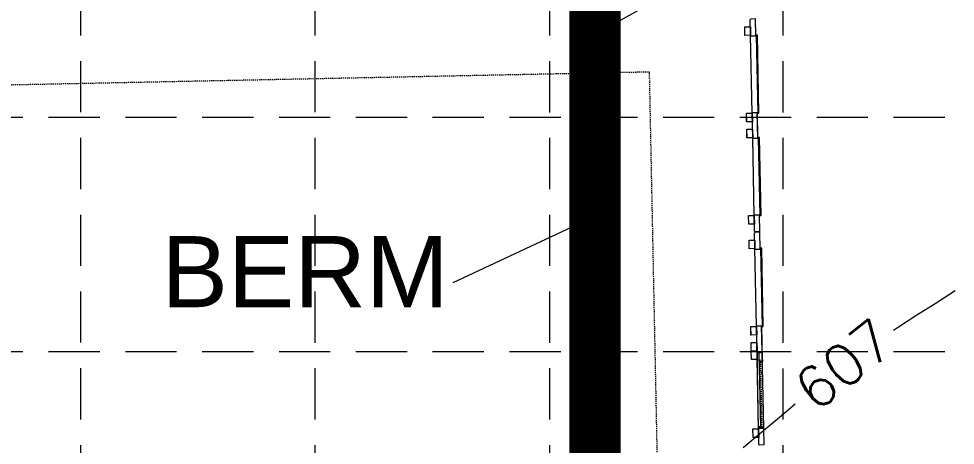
# Model space of a CAD drawing. Extents: x 2140663 to 2528301, y 336313 to 7007653.
# Drawn here: x 2527441.5 to 2527551.2, y 7007037 to 7007087 of the extents above; entities that cross this region are included whole.
import ezdxf

# ---------------------------------------------------------------- set-up
doc = ezdxf.new("R2010")
doc.units = 0
doc.header["$MEASUREMENT"] = 0
for name, pattern in [('HIDDEN', [0.375, 0.25, -0.125]), ('xdrc002ar$0$HIDDEN2', [0.1875, 0.125, -0.0625]), ('xdrc002pt$0$HIDDEN2', [0.1875, 0.125, -0.0625])]:
    doc.linetypes.add(name, pattern=pattern)
for name, color, linetype in [('1 EXISTING CONTOURS', 43, 'Continuous'), ('BATCH PLANT', 13, 'HIDDEN'), ('GRID', 254, 'HIDDEN'), ('LEGEND', 7, 'Continuous'), ('xdrc002ar$0$BASE1$0$ADO', 8, 'Continuous'), ('xdrc002ar$0$BASE1$0$AFL', 1, 'Continuous'), ('xdrc002ar$0$BASE1$0$awa', 7, 'Continuous'), ('xdrc002ar$0$WINDOWS', 8, 'Continuous'), ('xdrc002ar$0$XR3$0$BASE1$0$ADO', 3, 'Continuous'), ('xdrc002ar$0$XR3$0$BASE1$0$AFL', 1, 'Continuous'), ('xdrc002ar$0$XR3$0$BASE1$0$awa', 4, 'Continuous'), ('xdrc002ar$0$XR3$0$WINDOWS', 2, 'Continuous'), ('xdrc002pt$0$V-ESMT-STRM-N', 2, 'xdrc002pt$0$HIDDEN2')]:
    doc.layers.add(name, color=color, linetype=linetype)
doc.styles.add('L200', font='simplex', dxfattribs={"height": 12})
doc.styles.add("L200'", font='ARIAL.TTF', dxfattribs={"height": 0.001968503937008})

# ---------------------------------------------------------------- blocks, each defined once
blk = doc.blocks.new('xdrc002ar$0$XR3$0$A$C228123AE')
at = {"layer": 'xdrc002ar$0$XR3$0$BASE1$0$ADO', "lineweight": 0}
for points in [[(22.61683327611536, 15.75429074559361), (22.61683327611536, 17.50429074559361), (132.6168332761154, 17.50429074559361), (132.6168332761154, 15.75429074559361)], [(166.6168332761154, 15.75429074559361), (166.6168332761154, 17.50429074559361), (276.6168332761154, 17.50429074559361), (276.6168332761154, 15.75429074559361)]]:
    blk.add_lwpolyline(points, close=True, dxfattribs=at)
at = {"layer": 'xdrc002ar$0$XR3$0$BASE1$0$AFL', "lineweight": 0}
for p, q in [((22.86683327844366, 8.004440076649189), (132.3668332770467, 8.004440076649189)), ((166.866833277978, 8.004440076649189), (276.366833276581, 8.004440076649189))]:
    blk.add_line(p, q, dxfattribs=at)
for points in [[(10.86683327844366, 8.004440078511834), (10.86683327844366, 0.004440078511834145), (22.86683327844366, 0.004440078511834145), (22.86683327844366, 8.004440078511834)], [(132.3668332770467, 8.004440078511834), (132.3668332770467, 0.004440078511834145), (144.3668332770467, 0.004440078511834145), (144.3668332770467, 8.004440078511834)], [(154.866833277978, 8.004440077580512), (154.866833277978, 0.00444007758051157), (166.866833277978, 0.00444007758051157), (166.866833277978, 8.004440077580512)], [(276.366833276581, 8.004440077580512), (276.366833276581, 0.00444007758051157), (288.366833276581, 0.00444007758051157), (288.366833276581, 8.004440077580512)]]:
    blk.add_lwpolyline(points, close=True, dxfattribs=at)
at = {"layer": 'xdrc002ar$0$XR3$0$BASE1$0$awa', "lineweight": 0}
for p, q in [((-0.008166723418980837, 15.25444007758051), (23.61683327611536, 15.25444007664919)), ((-0.008166723418980837, 15.25444007758051), (-0.008166723418980837, 8.754440076649189)), ((23.61683327658102, 8.754440076649189), (23.61683327611536, 15.25444007664919)), ((131.6168332770467, 8.754440078511834), (131.616833276581, 15.25444007851183)), ((131.6168332761154, 15.25444007758051), (167.6168332756497, 15.25444007571787)), ((167.616833276581, 8.754440076649189), (167.6168332756497, 15.25444007851183)), ((275.616833276581, 8.754440077580512), (275.6168332756497, 15.25444007758051)), ((275.6168332761154, 15.25444007664919), (299.241833276581, 15.25444007758051)), ((299.241833276581, 15.25444007758051), (299.241833276581, 8.754440077580512)), ((0.7418332765810192, 8.004440076649189), (-0.008166723418980837, 8.754440076649189)), ((0.7418332765810192, 8.004440076649189), (22.86683327658102, 8.004440076649189)), ((23.61683327658102, 8.754440076649189), (22.86683327658102, 8.004440076649189)), ((131.6168332770467, 8.754440078511834), (132.3668332770467, 8.004440078511834)), ((132.3668332770467, 8.004440078511834), (166.866833277978, 8.004440076649189)), ((166.866833276581, 8.004440076649189), (167.616833276581, 8.754440076649189)), ((276.366833276581, 8.004440077580512), (275.616833276581, 8.754440077580512)), ((276.366833276581, 8.004440077580512), (298.491833276581, 8.004440077580512)), ((299.241833276581, 8.754440077580512), (298.491833276581, 8.004440077580512))]:
    blk.add_line(p, q, dxfattribs=at)
blk = doc.blocks.new('xdrc002ar$0$XR3$0$A$C78C46FB7')
at = {"layer": 'xdrc002ar$0$XR3$0$WINDOWS', "linetype": 'Continuous', "lineweight": 0}
for p, q in [((-9.313225746154785e-10, 6.5), (1.999999999068677, 6.499999997206032)), ((-5.587935447692871e-09, 2), (1.999999994412065, 1.999999997206032)), ((1.999999994412065, 1.999999998137355), (1.999999999068677, 6.499999997206032)), ((1.999999997671694, 4.250759867951274), (105.9999999818392, 4.250759805552661)), ((107.9999999795109, 6.5), (105.9999999795109, 6.499999997206032)), ((105.9999999841675, 1.999999998137355), (105.9999999795109, 6.499999997206032)), ((107.9999999841675, 2), (105.9999999841675, 1.999999997206032))]:
    blk.add_line(p, q, dxfattribs=at)

msp = doc.modelspace()

# ---------------------------------------------------------------- linework, layer by layer
at = {"layer": '1 EXISTING CONTOURS', "color": 43, "lineweight": 0, "elevation": 607}
for points in [[(2527551.176622854, 7007055.085630591), (2527548.80388733, 7007053.568305864)], [(2527546.573584235, 7007052.130996847), (2527544.536818346, 7007050.808231982)], [(2527532.427854589, 7007041.775702273), (2527530.586888167, 7007040.24866963)], [(2527528.478998585, 7007038.492735988), (2527526.314665023, 7007036.683903105)]]:
    msp.add_lwpolyline(points, dxfattribs=at)
at = {"layer": '1 EXISTING CONTOURS', "color": 43, "lineweight": 0, "extrusion": (0.5417020203047908, -0.8405705926319981, 0), "elevation": -4520744.877030294}
msp.add_lwpolyline([(5920318.270325052, 607.0000000000003), (5920315.617004659, 607.0000000000003)], dxfattribs=at)
at = {"layer": '1 EXISTING CONTOURS', "color": 43, "lineweight": 0, "extrusion": (0.5478767033901191, -0.8365590940766681, 0), "elevation": -4477029.307779991}
msp.add_lwpolyline([(5953440.265260395, 607), (5953439.56142577, 607)], dxfattribs=at)
at = {"layer": '1 EXISTING CONTOURS', "color": 43, "lineweight": 0, "extrusion": (0.6400464968548445, -0.7683361776357024, 0), "elevation": -3766025.423371105}
msp.add_lwpolyline([(6426824.754468873, 607), (6426822.011021873, 607)], dxfattribs=at)
at = {"layer": 'BATCH PLANT', "color": 7, "linetype": 'Continuous', "lineweight": 0}
for p, q in [((2527556.694084155, 7007111.774314809), (2527507.08627111, 7007084.069750206)), ((2527506.824292068, 7007062.801002587), (2527492.314375374, 7007056.033967379))]:
    msp.add_line(p, q, dxfattribs=at)
at = {"layer": 'BATCH PLANT', "color": 17, "linetype": 'Continuous', "const_width": 6}
msp.add_lwpolyline([(2527508.974587351, 7007142.106222292), (2527508.974587351, 7007100.670215893), (2527508.974587351, 7006936.460859954), (2527430.65728095, 7006936.460859954), (2527430.65728095, 7007000.405311977), (2527393.290204251, 7007053.095543257), (2527393.290204251, 7007142.106222292), (2527477.263444963, 7007142.093036084)], dxfattribs=at)
at = {"layer": 'GRID', "color": 253, "linetype": 'HIDDEN', "lineweight": 0, "ltscale": 24}
for p, q in [((2527448.923389785, 7006032.003245368), (2527448.642908241, 7007623.487741725)), ((2527476.162591924, 7006031.998962794), (2527476.168752994, 7007623.471191216)), ((2527503.695680559, 7006031.994634018), (2527503.666313902, 7007623.464716725)), ((2527530.983350792, 7006031.990343825), (2527531.038154987, 7007623.461265043)), ((2527228.947377252, 7007075.413548996), (2528272.331315909, 7007075.413548996)), ((2527228.947377252, 7007047.956076927), (2528272.331315909, 7007047.956076927))]:
    msp.add_line(p, q, dxfattribs=at)
at = {"layer": 'xdrc002ar$0$BASE1$0$ADO', "lineweight": 0}
for points in [[(2527528.030122334, 7007075.891218659), (2527528.175925567, 7007075.894178649), (2527527.989869049, 7007085.058953319), (2527527.844065816, 7007085.055993329)], [(2527528.27368723, 7007063.893695456), (2527528.419490464, 7007063.896655446), (2527528.233433946, 7007073.061430115), (2527528.087630712, 7007073.058470125)]]:
    msp.add_lwpolyline(points, close=True, dxfattribs=at)
at = {"layer": 'xdrc002ar$0$BASE1$0$ADO', "color": 7, "lineweight": 0}
msp.add_lwpolyline([(2527528.537575808, 7007050.895068333), (2527528.683379041, 7007050.898028323), (2527528.497322512, 7007060.062802927), (2527528.351519279, 7007060.059842937)], close=True, dxfattribs=at)
at = {"layer": 'xdrc002ar$0$BASE1$0$AFL', "color": 7, "lineweight": 0}
for p, q in [((2527527.384011887, 7007075.898939419), (2527527.19880108, 7007085.022056021)), ((2527527.627576783, 7007063.901416215), (2527527.442365976, 7007073.024532817)), ((2527527.01942841, 7007061.012167837), (2527527.685957472, 7007061.025699221)), ((2527527.039725486, 7007060.012374245), (2527527.01942841, 7007061.012167837)), ((2527527.685957472, 7007061.025699221), (2527527.706254548, 7007060.025905628)), ((2527527.706254548, 7007060.025905628), (2527527.039725486, 7007060.012374245)), ((2527527.891465365, 7007050.902789091), (2527527.706254548, 7007060.025905628)), ((2527527.224936304, 7007050.889257707), (2527527.891465365, 7007050.902789091)), ((2527527.245233379, 7007049.889464114), (2527527.224936304, 7007050.889257707)), ((2527527.911762441, 7007049.902995498), (2527527.245233379, 7007049.889464114)), ((2527527.891465365, 7007050.902789091), (2527527.911762441, 7007049.902995498)), ((2527527.283290397, 7007048.014851128), (2527527.949819458, 7007048.028382512)), ((2527527.303587473, 7007047.015057534), (2527527.283290397, 7007048.014851128)), ((2527527.949819458, 7007048.028382512), (2527527.970116534, 7007047.028588918)), ((2527527.970116534, 7007047.028588918), (2527527.303587473, 7007047.015057534)), ((2527527.468501214, 7007038.89173459), (2527528.135030276, 7007038.905265974)), ((2527528.135030276, 7007038.905265974), (2527528.155327352, 7007037.905472381)), ((2527527.48879829, 7007037.891940997), (2527527.468501214, 7007038.89173459)), ((2527528.155327352, 7007037.905472381), (2527527.48879829, 7007037.891940997))]:
    msp.add_line(p, q, dxfattribs=at)
for points in [[(2527527.19880108, 7007085.022056021), (2527526.532272013, 7007085.008524638), (2527526.511974938, 7007086.008318238), (2527527.178504005, 7007086.021849621)], [(2527527.404308961, 7007074.899145818), (2527526.737779894, 7007074.885614435), (2527526.71748282, 7007075.885408035), (2527527.384011887, 7007075.898939419)], [(2527527.442365976, 7007073.024532817), (2527526.775836909, 7007073.011001434), (2527526.755539834, 7007074.010795034), (2527527.422068901, 7007074.024326418)], [(2527527.647873858, 7007062.901622615), (2527526.981344791, 7007062.888091232), (2527526.961047716, 7007063.887884832), (2527527.627576783, 7007063.901416215)]]:
    msp.add_lwpolyline(points, close=True, dxfattribs=at)
at = {"layer": 'xdrc002ar$0$BASE1$0$awa', "lineweight": 0}
for p, q in [((2527527.222596881, 7007086.929181139), (2527527.161378348, 7007086.865425471)), ((2527527.19880108, 7007085.022056021), (2527527.161378348, 7007086.865425471)), ((2527527.764151748, 7007086.940175387), (2527527.222596881, 7007086.929181139)), ((2527527.804111614, 7007084.971831737), (2527527.764151748, 7007086.940175387)), ((2527527.19880108, 7007085.022056021), (2527527.262556747, 7007084.960837488)), ((2527527.262556747, 7007084.960837488), (2527527.804111614, 7007084.971831737)), ((2527527.384011887, 7007075.898939419), (2527527.445230419, 7007075.962695085)), ((2527527.442365976, 7007073.024532817), (2527527.384011887, 7007075.898939419)), ((2527527.445230419, 7007075.962695085), (2527527.986785286, 7007075.973689334)), ((2527528.04767651, 7007072.974308534), (2527527.986785286, 7007075.973689334)), ((2527527.506121643, 7007072.963314285), (2527527.442365976, 7007073.024532817)), ((2527527.506121643, 7007072.963314285), (2527528.04767651, 7007072.974308534)), ((2527527.688795316, 7007063.965171882), (2527527.627576783, 7007063.901416215)), ((2527527.664999514, 7007062.058046764), (2527527.627576783, 7007063.901416215)), ((2527527.688795316, 7007063.965171882), (2527528.230350182, 7007063.976166131)), ((2527528.270310048, 7007062.00782248), (2527528.230350182, 7007063.976166131)), ((2527527.664999514, 7007062.058046764), (2527527.728755181, 7007061.996828231)), ((2527528.270310048, 7007062.00782248), (2527527.728755181, 7007061.996828231))]:
    msp.add_line(p, q, dxfattribs=at)
at = {"layer": 'xdrc002ar$0$BASE1$0$awa', "color": 7, "lineweight": 0}
for p, q in [((2527527.730050346, 7007061.933030731), (2527527.668831814, 7007061.869275065)), ((2527527.706254548, 7007060.025905628), (2527527.668831814, 7007061.869275065)), ((2527528.271605209, 7007061.94402498), (2527527.730050346, 7007061.933030731)), ((2527528.311565077, 7007059.975681344), (2527528.271605209, 7007061.94402498)), ((2527527.706254548, 7007060.025905628), (2527527.770010215, 7007059.964687095)), ((2527527.770010215, 7007059.964687095), (2527528.311565077, 7007059.975681344)), ((2527527.952683897, 7007050.966544758), (2527528.49423876, 7007050.977539008)), ((2527528.575427064, 7007046.978364635), (2527528.49423876, 7007050.977539008)), ((2527527.891465365, 7007050.902789091), (2527527.952683897, 7007050.966544758)), ((2527527.970116534, 7007047.028588918), (2527527.891465365, 7007050.902789091)), ((2527528.033872201, 7007046.967370386), (2527527.970116534, 7007047.028588918)), ((2527528.033872201, 7007046.967370386), (2527528.575427064, 7007046.978364635)), ((2527528.196248808, 7007038.969021642), (2527528.135030276, 7007038.905265974)), ((2527528.17245301, 7007037.061896536), (2527528.135030276, 7007038.905265974)), ((2527528.196248808, 7007038.969021642), (2527528.737803671, 7007038.980015891)), ((2527528.777763539, 7007037.011672255), (2527528.737803671, 7007038.980015891)), ((2527528.17245301, 7007037.061896536), (2527528.236208676, 7007037.000678006)), ((2527528.777763539, 7007037.011672255), (2527528.236208676, 7007037.000678006))]:
    msp.add_line(p, q, dxfattribs=at)
at = {"layer": 'xdrc002ar$0$WINDOWS', "color": 7, "linetype": 'Continuous', "lineweight": 0}
for p, q in [((2527528.135030276, 7007038.905265974), (2527527.970116534, 7007047.028588918)), ((2527528.200542697, 7007046.970753603), (2527528.203925542, 7007046.804121337)), ((2527528.203925543, 7007046.804121337), (2527528.578848139, 7007046.811732741)), ((2527528.575465294, 7007046.978365005), (2527528.578848139, 7007046.811732741)), ((2527528.359536458, 7007039.139037124), (2527528.734459054, 7007039.146648528)), ((2527528.362919304, 7007038.972404859), (2527528.359536457, 7007039.139037124)), ((2527528.737841901, 7007038.980016262), (2527528.734459054, 7007039.146648528))]:
    msp.add_line(p, q, dxfattribs=at)
at = {"layer": 'xdrc002ar$0$WINDOWS', "color": 7, "linetype": 'xdrc002ar$0$HIDDEN2', "lineweight": 0}
msp.add_line((2527528.547061065, 7007039.142844112), (2527528.391450145, 7007046.807928324), dxfattribs=at)
at = {"layer": 'xdrc002ar$0$XR3$0$BASE1$0$ADO', "color": 7, "lineweight": 0}
msp.add_lwpolyline([(2527528.535559086, 7007050.895025828), (2527528.681362319, 7007050.897985777), (2527528.495308388, 7007060.062760432), (2527528.349505155, 7007060.059800483)], close=True, dxfattribs=at)
at = {"layer": 'xdrc002ar$0$XR3$0$BASE1$0$AFL', "color": 7, "lineweight": 0}
msp.add_line((2527527.889448645, 7007050.902746769), (2527527.704240414, 7007060.025863358), dxfattribs=at)
for points in [[(2527527.704240414, 7007060.025863358), (2527527.037711348, 7007060.012332163), (2527527.017414556, 7007061.012125762), (2527527.683943621, 7007061.025656957)], [(2527527.909745438, 7007049.90295317), (2527527.243216371, 7007049.889421974), (2527527.222919579, 7007050.889215574), (2527527.889448645, 7007050.902746769)], [(2527527.947801923, 7007048.028340173), (2527527.281272857, 7007048.014808978), (2527527.260976065, 7007049.014602576), (2527527.927505131, 7007049.028133771)], [(2527528.153306947, 7007037.905429984), (2527527.486777881, 7007037.891898789), (2527527.466481088, 7007038.891692389), (2527528.133010154, 7007038.905223584)]]:
    msp.add_lwpolyline(points, close=True, dxfattribs=at)
at = {"layer": 'xdrc002ar$0$XR3$0$BASE1$0$awa', "color": 7, "lineweight": 0}
for p, q in [((2527527.728036753, 7007061.932988456), (2527527.666818203, 7007061.869232806)), ((2527527.704240414, 7007060.025863358), (2527527.666818203, 7007061.869232806)), ((2527528.269591619, 7007061.943982552), (2527527.728036753, 7007061.932988456)), ((2527528.309550929, 7007059.975638904), (2527528.269591619, 7007061.943982552)), ((2527527.704240414, 7007060.025863358), (2527527.767996063, 7007059.964644807)), ((2527527.767996063, 7007059.964644807), (2527528.309550929, 7007059.975638904)), ((2527527.950667195, 7007050.966502418), (2527528.492222061, 7007050.977496514)), ((2527528.553112438, 7007047.978115717), (2527528.492222061, 7007050.977496514)), ((2527527.889448645, 7007050.902746769), (2527527.950667195, 7007050.966502418)), ((2527527.947801923, 7007048.028340173), (2527527.889448645, 7007050.902746769)), ((2527528.011557573, 7007047.967121623), (2527527.947801923, 7007048.028340173)), ((2527528.011557573, 7007047.967121623), (2527528.553112439, 7007047.978115719)), ((2527528.194228704, 7007038.968979233), (2527528.133010154, 7007038.905223584)), ((2527528.170432365, 7007037.061854135), (2527528.133010154, 7007038.905223584)), ((2527528.194228704, 7007038.968979233), (2527528.73578357, 7007038.979973329)), ((2527528.775742881, 7007037.011629681), (2527528.73578357, 7007038.979973329)), ((2527528.170432365, 7007037.061854135), (2527528.234188015, 7007037.000635585)), ((2527528.775742881, 7007037.011629681), (2527528.234188015, 7007037.000635585))]:
    msp.add_line(p, q, dxfattribs=at)
at = {"layer": 'xdrc002ar$0$XR3$0$WINDOWS', "color": 7, "linetype": 'Continuous', "lineweight": 0}
for p, q in [((2527528.133010154, 7007038.905223584), (2527527.947801923, 7007048.028340173)), ((2527528.73578357, 7007038.979973329), (2527528.553112439, 7007047.978115719))]:
    msp.add_line(p, q, dxfattribs=at)
at = {"layer": 'xdrc002pt$0$V-ESMT-STRM-N', "color": 7, "lineweight": 0}
for p, q in [((2527515.35498206, 7007080.715177047), (2527340.391038968, 7007077.162907737)), ((2527523.342374727, 7006687.303080871), (2527515.35498206, 7007080.715177047))]:
    msp.add_line(p, q, dxfattribs=at)

# ---------------------------------------------------------------- block references
at = {"layer": 'xdrc002ar$0$XR3$0$BASE1$0$awa', "color": 7, "linetype": 'Continuous', "lineweight": 0, "yscale": 0.08333329999999961, "zscale": 0.08333330000000001}
for name, p, xscale, rotation in [('xdrc002ar$0$XR3$0$A$C228123AE', (2527526.997341692, 7007061.982659121), -0.0833333000000012, 271.16300068418), ('xdrc002ar$0$XR3$0$A$C78C46FB7', (2527528.73578357, 7007038.979973329), 0.08333330000000119, 91.1630006841798)]:
    msp.add_blockref(name, p, dxfattribs=dict(at, xscale=xscale, rotation=rotation))

# ---------------------------------------------------------------- texts
at = {"layer": '1 EXISTING CONTOURS', "color": 43, "lineweight": 0, "insert": (2527531.812822665, 7007044.491451497, 607), "char_height": 4.8, "width": 18.4, "attachment_point": 1, "rotation": 38.28855474494419, "style": 'L200'}
msp.add_mtext('\\Ftxt.shx;\\W1.0000000000;\\T1.0000000000;\\o\\l607', dxfattribs=at)
at = {"layer": 'LEGEND', "style": "L200'"}
msp.add_text('BERM', height=8.334531987176852, dxfattribs=at).set_placement((2527458.196872029, 7007053.158298714))

doc.saveas('drawing.dxf')
